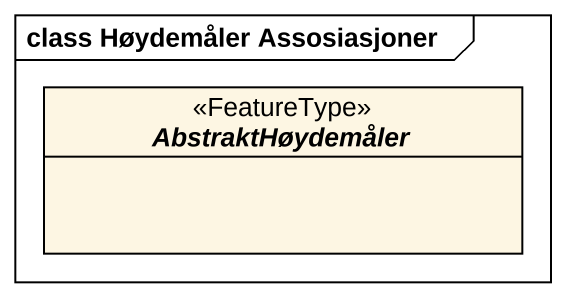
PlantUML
@startuml
mainframe class Høydemåler Assosiasjoner
hide circle
hide empty members
abstract class AbstraktHøydemåler <<FeatureType>>
@enduml
